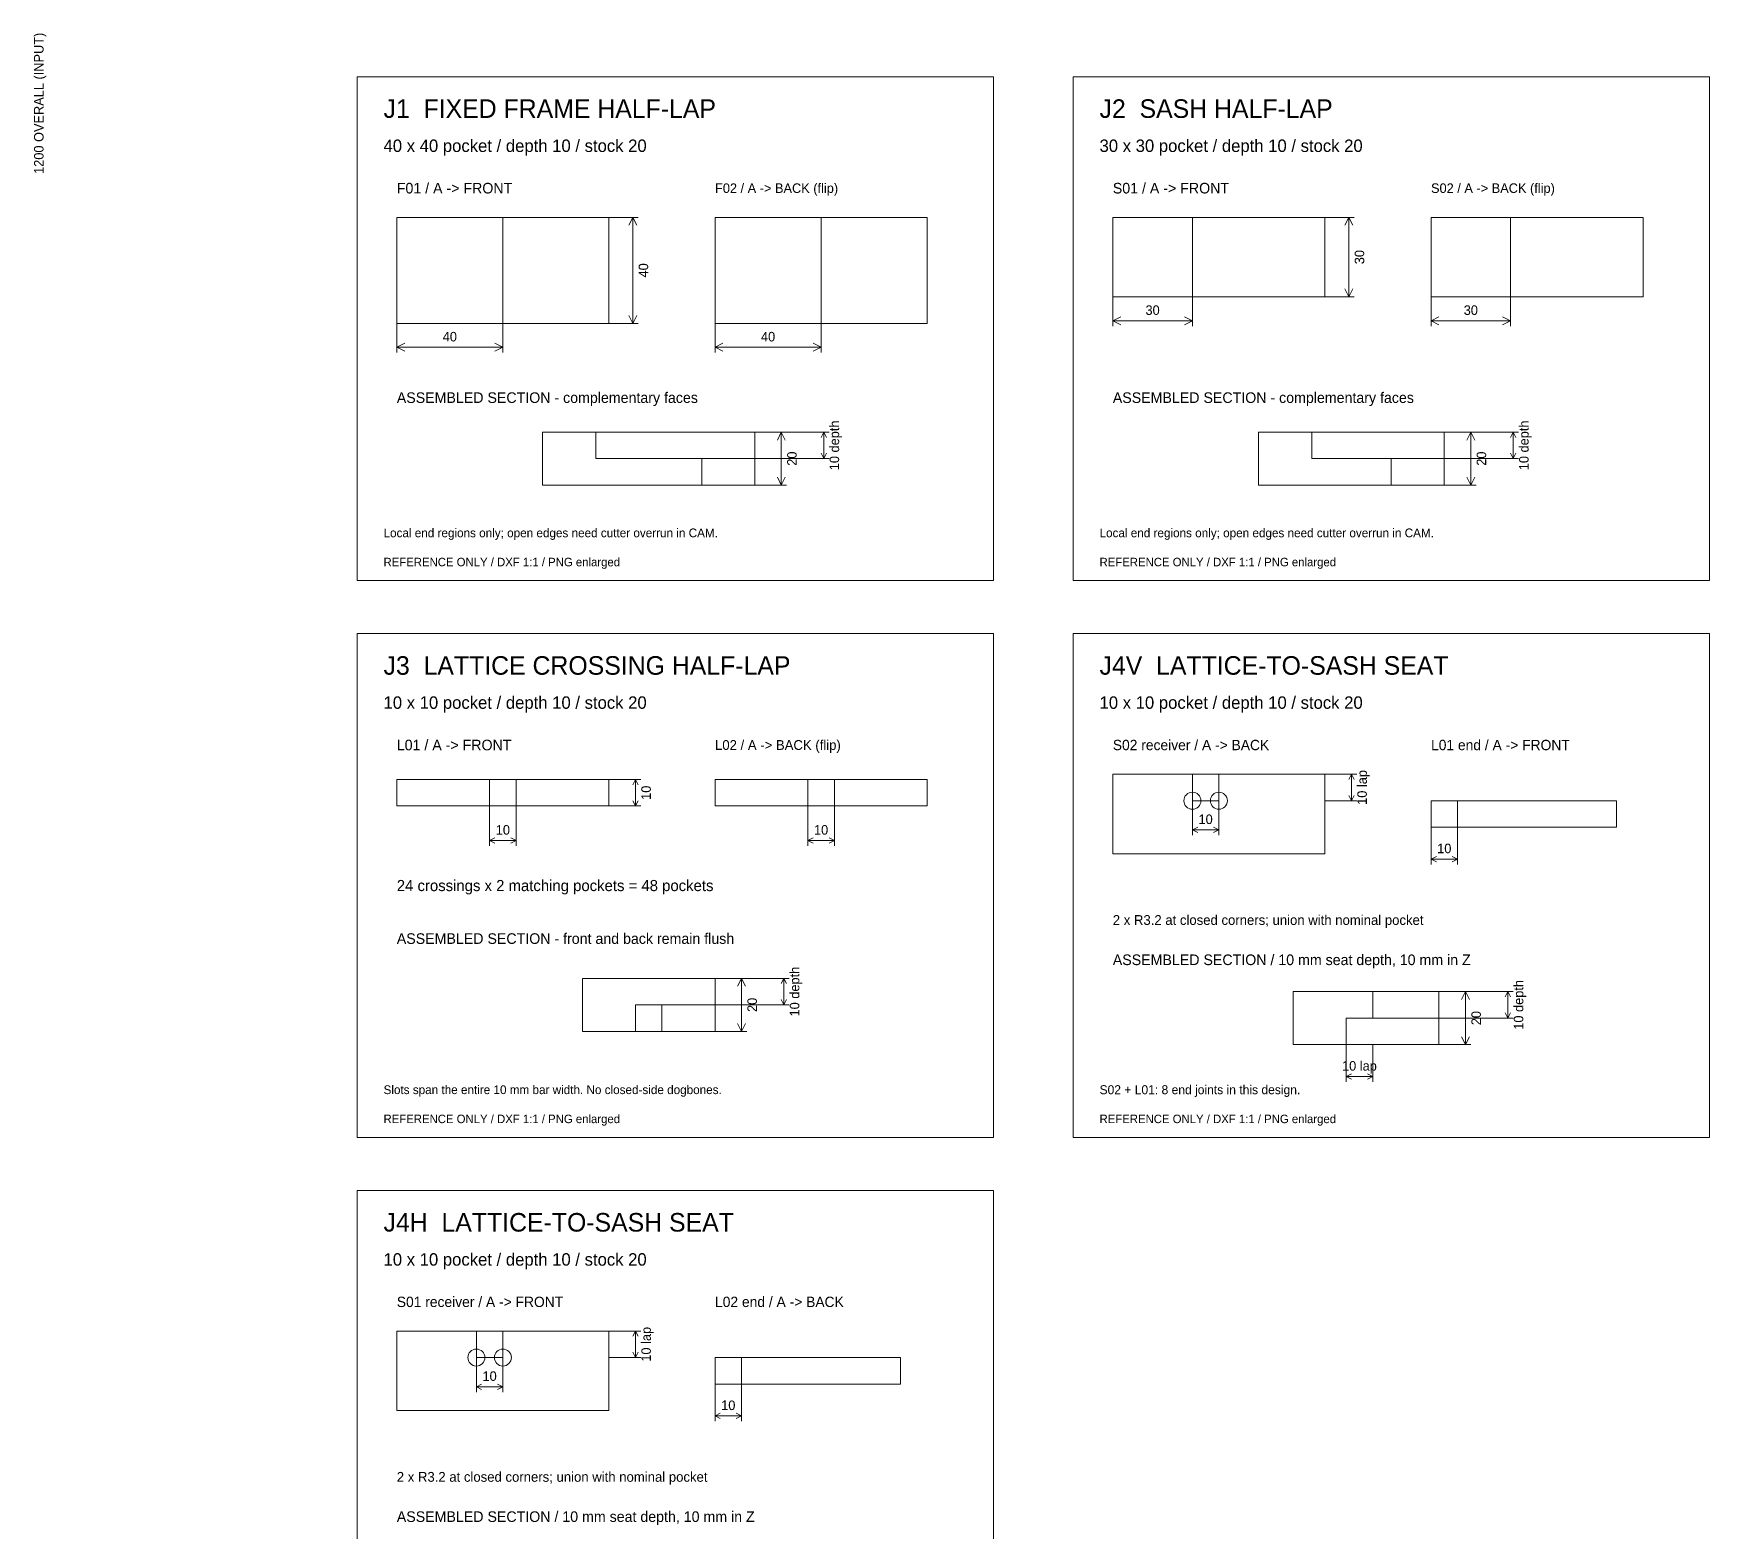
# Model space of a CAD drawing. Header units: millimetres. Extents: x -29 to 4100, y -456 to 1390.
# Drawn here: x 3468 to 4100, y 161 to 726 of the extents above; entities that cross this region are included whole.
import ezdxf
from ezdxf.enums import TextEntityAlignment as Align

# ---------------------------------------------------------------- set-up
doc = ezdxf.new("R2010")
doc.units = ezdxf.units.MM
for name, color, linetype, lineweight in [('DIMENSIONS', 3, 'Continuous', 18), ('JOINT_DETAILS_REF', 8, 'Continuous', 18), ('NOTES', 7, 'Continuous', 18)]:
    doc.layers.add(name, color=color, linetype=linetype, lineweight=lineweight)

msp = doc.modelspace()

# ---------------------------------------------------------------- linework, layer by layer
at = {"layer": 'DIMENSIONS'}
for p, q in [((3685, 657), (3696, 657)), ((3694, 657), (3692.5, 654)), ((3694, 617), (3694, 657)), ((3694, 657), (3695.5, 654)), ((3955, 657), (3966, 657)), ((3964, 657), (3962.5, 654)), ((3964, 627), (3964, 657)), ((3964, 657), (3965.5, 654)), ((3875, 627), (3875, 616)), ((3905, 627), (3905, 616)), ((3955, 627), (3966, 627)), ((3964, 627), (3962.5, 630)), ((3964, 627), (3965.5, 630)), ((3995, 627), (3995, 616)), ((4025, 627), (4025, 616)), ((3694, 617), (3692.5, 620)), ((3694, 617), (3695.5, 620)), ((3875, 618), (3878, 619.5)), ((3905, 618), (3902, 619.5)), ((3995, 618), (3998, 619.5)), ((4025, 618), (4022, 619.5)), ((3605, 617), (3605, 606)), ((3645, 617), (3645, 606)), ((3685, 617), (3696, 617)), ((3725, 617), (3725, 606)), ((3765, 617), (3765, 606)), ((3875, 618), (3905, 618)), ((3875, 618), (3878, 616.5)), ((3905, 618), (3902, 616.5)), ((3995, 618), (4025, 618)), ((3995, 618), (3998, 616.5)), ((4025, 618), (4022, 616.5)), ((3605, 608), (3608, 609.5)), ((3605, 608), (3645, 608)), ((3605, 608), (3608, 606.5)), ((3645, 608), (3642, 609.5)), ((3645, 608), (3642, 606.5)), ((3725, 608), (3728, 609.5)), ((3725, 608), (3765, 608)), ((3725, 608), (3728, 606.5)), ((3765, 608), (3762, 609.5)), ((3765, 608), (3762, 606.5)), ((3720, 576), (3768, 576)), ((3740, 576), (3752, 576)), ((3750, 576), (3748.5, 573)), ((3750, 556), (3750, 576)), ((3750, 576), (3751.5, 573)), ((3766, 576), (3765, 574)), ((3766, 566), (3766, 576)), ((3766, 576), (3767, 574)), ((3980, 576), (4028, 576)), ((4000, 576), (4012, 576)), ((4010, 576), (4008.5, 573)), ((4010, 556), (4010, 576)), ((4010, 576), (4011.5, 573)), ((4026, 576), (4025, 574)), ((4026, 566), (4026, 576)), ((4026, 576), (4027, 574)), ((3720, 566), (3768, 566)), ((3766, 566), (3765, 568)), ((3766, 566), (3767, 568)), ((3980, 566), (4028, 566)), ((4026, 566), (4025, 568)), ((4026, 566), (4027, 568)), ((3750, 556), (3748.5, 559)), ((3750, 556), (3751.5, 559)), ((4010, 556), (4008.5, 559)), ((4010, 556), (4011.5, 559)), ((3740, 556), (3752, 556)), ((4000, 556), (4012, 556)), ((3685, 445), (3697, 445)), ((3695, 445), (3694, 443)), ((3695, 435), (3695, 445)), ((3695, 445), (3696, 443)), ((3955, 447), (3967, 447)), ((3965, 447), (3964, 445)), ((3965, 437), (3965, 447)), ((3965, 447), (3966, 445)), ((3695, 435), (3694, 437)), ((3695, 435), (3696, 437)), ((3905, 437), (3905, 424)), ((3915, 437), (3915, 424)), ((3955, 437), (3967, 437)), ((3965, 437), (3964, 439)), ((3965, 437), (3966, 439)), ((3640, 435), (3640, 420)), ((3650, 435), (3650, 420)), ((3685, 435), (3697, 435)), ((3760, 435), (3760, 420)), ((3770, 435), (3770, 420)), ((3905, 426), (3907, 427)), ((3905, 426), (3915, 426)), ((3905, 426), (3907, 425)), ((3915, 426), (3913, 427)), ((3915, 426), (3913, 425)), ((3995, 427), (3995, 413)), ((4005, 427), (4005, 413)), ((3640, 422), (3642, 423)), ((3640, 422), (3650, 422)), ((3640, 422), (3642, 421)), ((3650, 422), (3648, 423)), ((3650, 422), (3648, 421)), ((3760, 422), (3762, 423)), ((3760, 422), (3770, 422)), ((3760, 422), (3762, 421)), ((3770, 422), (3768, 423)), ((3770, 422), (3768, 421)), ((3995, 415), (3997, 416)), ((3995, 415), (4005, 415)), ((3995, 415), (3997, 414)), ((4005, 415), (4003, 416)), ((4005, 415), (4003, 414)), ((3705, 370), (3753, 370)), ((3725, 370), (3737, 370)), ((3735, 370), (3733.5, 367)), ((3735, 350), (3735, 370)), ((3735, 370), (3736.5, 367)), ((3751, 370), (3750, 368)), ((3751, 360), (3751, 370)), ((3751, 370), (3752, 368)), ((3751, 360), (3750, 362)), ((3751, 360), (3752, 362)), ((3973, 365), (4026, 365)), ((3998, 365), (4010, 365)), ((4008, 365), (4006.5, 362)), ((4008, 345), (4008, 365)), ((4008, 365), (4009.5, 362)), ((4024, 365), (4023, 363)), ((4024, 355), (4024, 365)), ((4024, 365), (4025, 363)), ((3705, 360), (3753, 360)), ((3973, 355), (4026, 355)), ((4024, 355), (4023, 357)), ((4024, 355), (4025, 357)), ((3725, 350), (3737, 350)), ((3735, 350), (3733.5, 353)), ((3735, 350), (3736.5, 353)), ((4008, 345), (4006.5, 348)), ((4008, 345), (4009.5, 348)), ((3963, 345), (3963, 331)), ((3973, 345), (3973, 331)), ((3998, 345), (4010, 345)), ((3963, 333), (3965, 334)), ((3963, 333), (3973, 333)), ((3963, 333), (3965, 332)), ((3973, 333), (3971, 334)), ((3973, 333), (3971, 332)), ((3685, 237), (3697, 237)), ((3695, 237), (3694, 235)), ((3695, 227), (3695, 237)), ((3695, 237), (3696, 235)), ((3695, 227), (3694, 229)), ((3695, 227), (3696, 229)), ((3635, 227), (3635, 214)), ((3645, 227), (3645, 214)), ((3685, 227), (3697, 227)), ((3635, 216), (3637, 217)), ((3635, 216), (3645, 216)), ((3635, 216), (3637, 215)), ((3645, 216), (3643, 217)), ((3645, 216), (3643, 215)), ((3725, 217), (3725, 203)), ((3735, 217), (3735, 203)), ((3725, 205), (3727, 206)), ((3725, 205), (3735, 205)), ((3725, 205), (3727, 204)), ((3735, 205), (3733, 206)), ((3735, 205), (3733, 204))]:
    msp.add_line(p, q, dxfattribs=at)
at = {"layer": 'JOINT_DETAILS_REF'}
for points in [[(3605, 617), (3685, 617), (3685, 657), (3605, 657)], [(3605, 617), (3645, 617), (3645, 657), (3605, 657)], [(3725, 617), (3805, 617), (3805, 657), (3725, 657)], [(3725, 617), (3765, 617), (3765, 657), (3725, 657)], [(3875, 627), (3955, 627), (3955, 657), (3875, 657)], [(3875, 627), (3905, 627), (3905, 657), (3875, 657)], [(3995, 627), (4075, 627), (4075, 657), (3995, 657)], [(3995, 627), (4025, 627), (4025, 657), (3995, 657)], [(3660, 556), (3720, 556), (3720, 566), (3680, 566), (3680, 576), (3660, 576)], [(3680, 566), (3720, 566), (3720, 556), (3740, 556), (3740, 576), (3680, 576)], [(3930, 556), (3980, 556), (3980, 566), (3950, 566), (3950, 576), (3930, 576)], [(3950, 566), (3980, 566), (3980, 556), (4000, 556), (4000, 576), (3950, 576)], [(3605, 435), (3685, 435), (3685, 445), (3605, 445)], [(3640, 435), (3650, 435), (3650, 445), (3640, 445)], [(3725, 435), (3805, 435), (3805, 445), (3725, 445)], [(3760, 435), (3770, 435), (3770, 445), (3760, 445)], [(3875, 417), (3955, 417), (3955, 447), (3875, 447)], [(3905, 437), (3915, 437), (3915, 447), (3905, 447)], [(3995, 427), (4065, 427), (4065, 437), (3995, 437)], [(3995, 427), (4005, 427), (4005, 437), (3995, 437)], [(3675, 350), (3695, 350), (3695, 360), (3705, 360), (3705, 350), (3725, 350), (3725, 370), (3675, 370)], [(3943, 345), (3963, 345), (3963, 355), (3973, 355), (3973, 365), (3943, 365)], [(3963, 345), (3998, 345), (3998, 365), (3973, 365), (3973, 355), (3963, 355)], [(3695, 350), (3705, 350), (3705, 360), (3695, 360)], [(3605, 207), (3685, 207), (3685, 237), (3605, 237)], [(3635, 227), (3645, 227), (3645, 237), (3635, 237)], [(3725, 217), (3795, 217), (3795, 227), (3725, 227)], [(3725, 217), (3735, 217), (3735, 227), (3725, 227)]]:
    msp.add_lwpolyline(points, close=True, dxfattribs=at)
for points in [[(3908.2, 437, 1), (3901.8, 437, 1)], [(3918.2, 437, 1), (3911.8, 437, 1)], [(3638.2, 227, 1), (3631.8, 227, 1)], [(3648.2, 227, 1), (3641.8, 227, 1)]]:
    msp.add_lwpolyline(points, format="xyb", close=True, dxfattribs=at)
at = {"layer": 'NOTES'}
for points in [[(3590, 520), (3830, 520), (3830, 710), (3590, 710)], [(3860, 520), (4100, 520), (4100, 710), (3860, 710)], [(3590, 310), (3830, 310), (3830, 500), (3590, 500)], [(3860, 310), (4100, 310), (4100, 500), (3860, 500)], [(3590, 100), (3830, 100), (3830, 290), (3590, 290)]]:
    msp.add_lwpolyline(points, close=True, dxfattribs=at)

# ---------------------------------------------------------------- texts
at = {"layer": 'DIMENSIONS'}
for s, p in [('1200 OVERALL (INPUT)', (3470, 700)), ('40', (3698, 637)), ('30', (3968, 642)), ('10 depth', (3770, 571)), ('10 depth', (4030, 571)), ('20', (3754, 566)), ('20', (4014, 566)), ('10', (3699, 440)), ('10 lap', (3969, 442)), ('10 depth', (3755, 365)), ('10 depth', (4028, 360)), ('20', (3739, 360)), ('20', (4012, 355)), ('10 lap', (3699, 232))]:
    msp.add_text(s, height=3.6, rotation=90, dxfattribs=at).set_placement(p, align=Align.MIDDLE_CENTER)
for s, p in [('30', (3890, 622)), ('30', (4010, 622)), ('40', (3625, 612)), ('40', (3745, 612)), ('10', (3910, 430)), ('10', (3645, 426)), ('10', (3765, 426)), ('10', (4000, 419)), ('10 lap', (3968, 337)), ('10', (3640, 220)), ('10', (3730, 209))]:
    msp.add_text(s, height=3.6, dxfattribs=at).set_placement(p, align=Align.MIDDLE_CENTER)
at = {"layer": 'NOTES'}
for s, height, p in [('J2  SASH HALF-LAP', 7, (3870, 698)), ('J1  FIXED FRAME HALF-LAP', 7, (3600, 698)), ('40 x 40 pocket / depth 10 / stock 20', 4.7, (3600, 684)), ('30 x 30 pocket / depth 10 / stock 20', 4.7, (3870, 684)), ('F01 / A -> FRONT', 4, (3605, 668)), ('F02 / A -> BACK (flip)', 3.6, (3725, 668)), ('S01 / A -> FRONT', 4, (3875, 668)), ('S02 / A -> BACK (flip)', 3.6, (3995, 668)), ('ASSEMBLED SECTION - complementary faces', 4, (3605, 589)), ('ASSEMBLED SECTION - complementary faces', 4, (3875, 589)), ('Local end regions only; open edges need cutter overrun in CAM.', 3.3, (3600, 538)), ('Local end regions only; open edges need cutter overrun in CAM.', 3.3, (3870, 538)), ('REFERENCE ONLY / DXF 1:1 / PNG enlarged', 3.2, (3600, 527)), ('REFERENCE ONLY / DXF 1:1 / PNG enlarged', 3.2, (3870, 527)), ('J3  LATTICE CROSSING HALF-LAP', 7, (3600, 488)), ('J4V  LATTICE-TO-SASH SEAT', 7, (3870, 488)), ('10 x 10 pocket / depth 10 / stock 20', 4.7, (3600, 474)), ('10 x 10 pocket / depth 10 / stock 20', 4.7, (3870, 474)), ('L01 / A -> FRONT', 4, (3605, 458)), ('L02 / A -> BACK (flip)', 3.7, (3725, 458)), ('S02 receiver / A -> BACK', 3.9, (3875, 458)), ('L01 end / A -> FRONT', 3.9, (3995, 458)), ('24 crossings x 2 matching pockets = 48 pockets', 4.2, (3605, 405)), ('2 x R3.2 at closed corners; union with nominal pocket', 3.7, (3875, 392)), ('ASSEMBLED SECTION - front and back remain flush', 4, (3605, 385)), ('ASSEMBLED SECTION / 10 mm seat depth, 10 mm in Z', 4, (3875, 377)), ('Slots span the entire 10 mm bar width. No closed-side dogbones.', 3.3, (3600, 328)), ('S02 + L01: 8 end joints in this design.', 3.4, (3870, 328)), ('REFERENCE ONLY / DXF 1:1 / PNG enlarged', 3.2, (3600, 317)), ('REFERENCE ONLY / DXF 1:1 / PNG enlarged', 3.2, (3870, 317)), ('J4H  LATTICE-TO-SASH SEAT', 7, (3600, 278)), ('10 x 10 pocket / depth 10 / stock 20', 4.7, (3600, 264)), ('S01 receiver / A -> FRONT', 3.9, (3605, 248)), ('L02 end / A -> BACK', 3.9, (3725, 248)), ('2 x R3.2 at closed corners; union with nominal pocket', 3.7, (3605, 182)), ('ASSEMBLED SECTION / 10 mm seat depth, 10 mm in Z', 4, (3605, 167))]:
    msp.add_text(s, height=height, dxfattribs=at).set_placement(p, align=Align.MIDDLE_LEFT)

doc.saveas('drawing.dxf')
